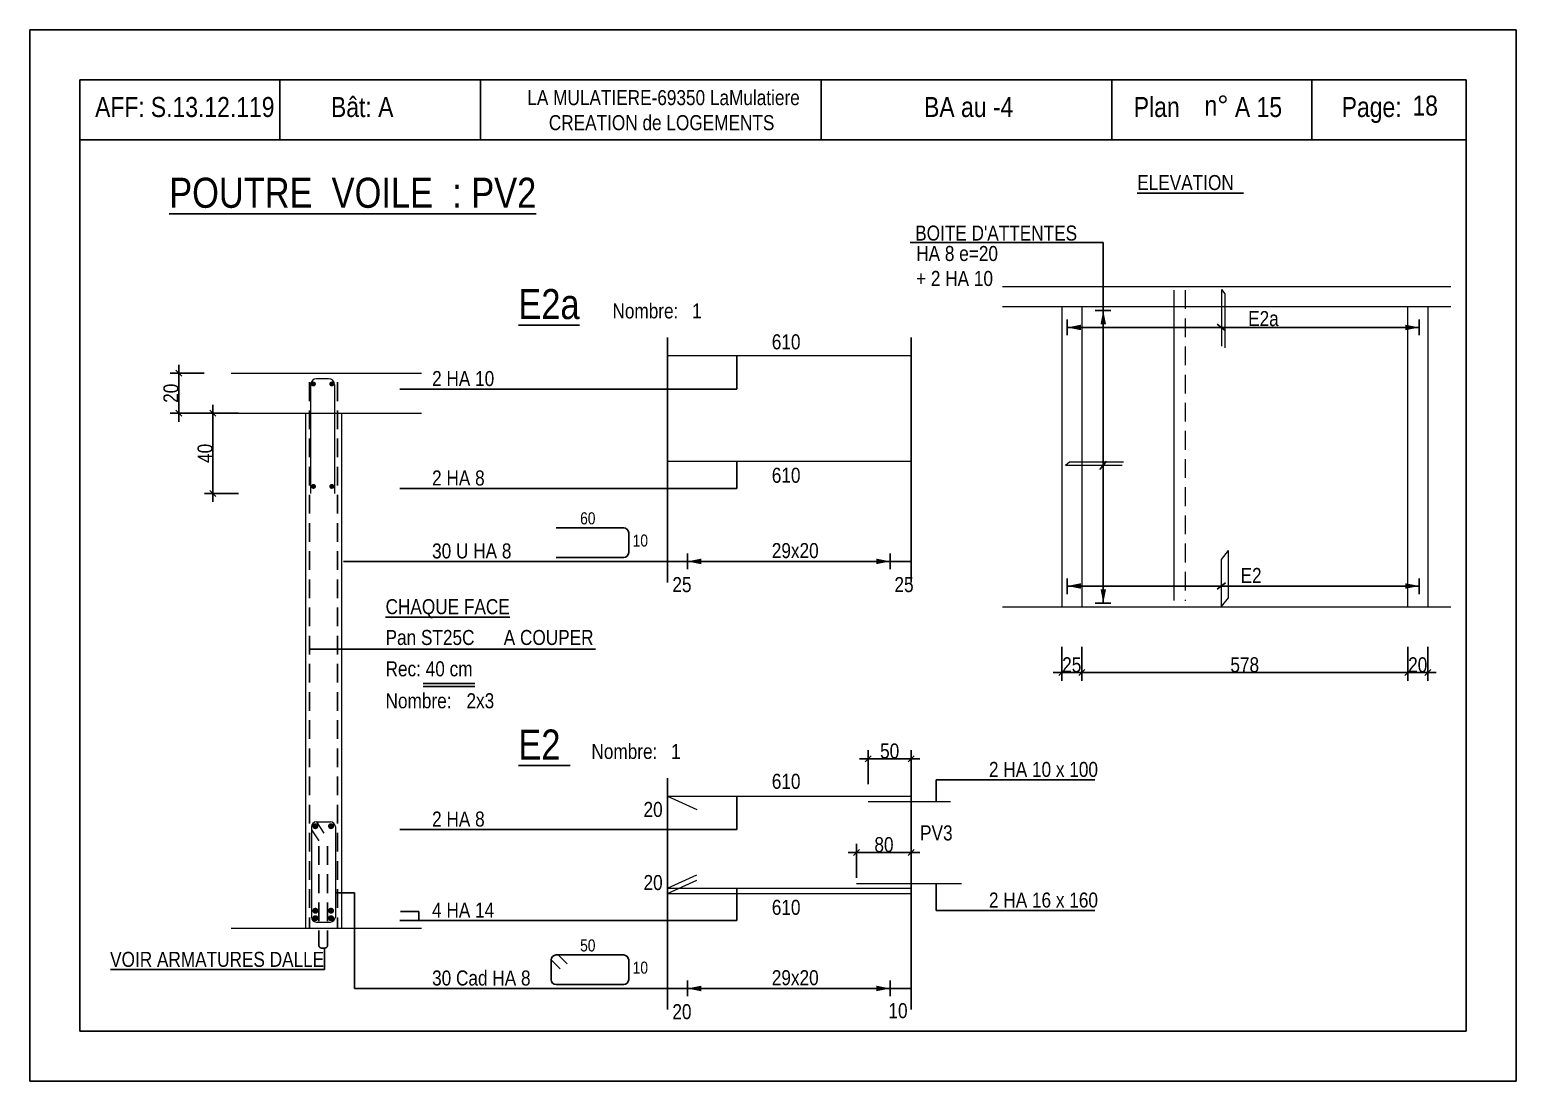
# Model space of a CAD drawing. Header units: metres. Extents: x -9927 to 45032, y -190416 to 12166.
# Drawn here: x 1041 to 2526, y -142001 to -140951 of the extents above; entities that cross this region are included whole.
import ezdxf
from ezdxf.enums import TextEntityAlignment as Align

# ---------------------------------------------------------------- set-up
doc = ezdxf.new("R2010")
doc.units = ezdxf.units.M
doc.header["$PDMODE"] = 65
doc.linetypes.add('CACHE2', pattern=[0.1875, 0.125, -0.0625])
for name, color, linetype in [('01_cote_gen', 4, 'Continuous'), ('01_fenetres', 171, 'Continuous'), ('01_linteaux', 3, 'Continuous'), ('01_sem', 42, 'Continuous'), ('01_texte', 230, 'Continuous'), ('AA_COTES', 2, 'Continuous')]:
    doc.layers.add(name, color=color, linetype=linetype)
doc.styles.add('STYLE2', font='ARIALN.TTF')
doc.dimstyles.new('JB25', dxfattribs={"dimscale": 0.1, "dimtxt": 150, "dimasz": 17, "dimexe": 0.1, "dimexo": 0.1, "dimgap": 0.09, "dimtad": 1, "dimdec": 1, "dimlfac": 0.5, "dimdsep": 46, "dimtxsty": 'STYLE2', "dimblk1": 'BOND_G', "dimblk2": 'BOND_D', "dimsah": 1, "dimcen": 1.5, "dimdle": 0.01, "dimse1": 1, "dimse2": 1, "dimclrd": 4, "dimclre": 2, "dimclrt": 5, "dimadec": 0, "dimazin": 0, "dimtfac": 2.333333, "dimtdec": 1, "dimtix": 1, "dimtmove": 2, "dimatfit": 3, "dimldrblk": 'BOND_G', "dimfxl": 1, "dimtolj": 1, "dimtzin": 0, "dimarcsym": 0})

# ---------------------------------------------------------------- blocks, each defined once
blk = doc.blocks.new('BOND_G')
at = {"layer": 'AA_COTES', "color": 0}
for p, q in [((0, -5), (0, 15)), ((5, 0), (-5, 0)), ((1.77, 1.77), (-1.77, -1.77))]:
    blk.add_line(p, q, dxfattribs=at)
blk = doc.blocks.new('BOND_D')
at = {"layer": 'AA_COTES', "color": 0}
for p, q in [((5, 0), (-5, 0)), ((-1.77, -1.77), (1.77, 1.77)), ((0, 5), (0, -15))]:
    blk.add_line(p, q, dxfattribs=at)
blk = doc.blocks.new('*D1296')
at = {"layer": '01_cote_gen', "color": 4, "linetype": 'Continuous', "lineweight": -2, "transparency": 16777216}
blk.add_line((1224.3, -141412.8), (1224.3, -141336.2), dxfattribs=at)
at = {"layer": 'DEFPOINTS', "color": 0, "linetype": 'Continuous', "lineweight": 0, "transparency": 16777216}
for p in [(1224.3, -141334.5), (1298.6, -141334.5), (1304.1, -141414.5)]:
    blk.add_point(p, dxfattribs=at)
at = {"layer": '01_cote_gen', "color": 4, "linetype": 'Continuous', "lineweight": -2, "transparency": 16777216, "xscale": 1.7, "yscale": 1.7, "zscale": 1.7}
for name, p, rotation in [('BOND_D', (1224.3, -141334.5), 90), ('BOND_G', (1224.3, -141414.5), 270)]:
    blk.add_blockref(name, p, dxfattribs=dict(at, rotation=rotation))
at = {"layer": '01_cote_gen', "color": 5, "linetype": 'Continuous', "lineweight": 0, "transparency": 16777216, "insert": (1216.6, -141374.5), "char_height": 15, "attachment_point": 5, "rotation": 90, "style": 'STYLE2'}
blk.add_mtext('\\A1;40', dxfattribs=at)
blk = doc.blocks.new('*D1297')
at = {"layer": '01_cote_gen', "color": 4, "linetype": 'Continuous', "lineweight": -2, "transparency": 16777216}
blk.add_line((1190.2, -141332.8), (1190.2, -141296.2), dxfattribs=at)
at = {"layer": 'DEFPOINTS', "color": 0, "linetype": 'Continuous', "lineweight": 0, "transparency": 16777216}
for p in [(1190.2, -141294.5), (1265.7, -141294.5), (1265.7, -141334.5)]:
    blk.add_point(p, dxfattribs=at)
at = {"layer": '01_cote_gen', "color": 4, "linetype": 'Continuous', "lineweight": -2, "transparency": 16777216, "xscale": 1.7, "yscale": 1.7, "zscale": 1.7}
for name, p, rotation in [('BOND_D', (1190.2, -141294.5), 90), ('BOND_G', (1190.2, -141334.5), 270)]:
    blk.add_blockref(name, p, dxfattribs=dict(at, rotation=rotation))
at = {"layer": '01_cote_gen', "color": 5, "linetype": 'Continuous', "lineweight": 0, "transparency": 16777216, "insert": (1182.5, -141314.5), "char_height": 15, "attachment_point": 5, "rotation": 90, "style": 'STYLE2'}
blk.add_mtext('\\A1;20', dxfattribs=at)
blk = doc.blocks.new('*D1298')
at = {"layer": '01_cote_gen', "color": 4, "lineweight": -2, "transparency": 16777216}
blk.add_line((2416.2, -141593.3), (2094, -141593.3), dxfattribs=at)
at = {"layer": 'DEFPOINTS', "color": 0, "lineweight": 0, "transparency": 16777216}
for p in [(2092.3, -141527.9), (2417.9, -141527.9), (2092.3, -141593.3)]:
    blk.add_point(p, dxfattribs=at)
at = {"layer": '01_cote_gen', "color": 4, "lineweight": -2, "transparency": 16777216, "xscale": 1.7, "yscale": 1.7, "zscale": 1.7, "rotation": 180}
blk.add_blockref('BOND_D', (2092.3, -141593.3), dxfattribs=at)
at = {"layer": '01_cote_gen', "color": 4, "lineweight": -2, "transparency": 16777216, "xscale": 1.7, "yscale": 1.7, "zscale": 1.7}
blk.add_blockref('BOND_G', (2417.9, -141593.3), dxfattribs=at)
at = {"layer": '01_cote_gen', "color": 5, "lineweight": 0, "transparency": 16777216, "insert": (2255.1, -141585.7), "char_height": 15, "attachment_point": 5, "style": 'STYLE2'}
blk.add_mtext('\\A1;578', dxfattribs=at)
blk = doc.blocks.new('*D1299')
at = {"layer": '01_cote_gen', "color": 4, "lineweight": -2, "transparency": 16777216}
blk.add_line((2436.2, -141593.3), (2419.6, -141593.3), dxfattribs=at)
at = {"layer": 'DEFPOINTS', "color": 0, "lineweight": 0, "transparency": 16777216}
for p in [(2417.9, -141527.9), (2437.9, -141527.9), (2417.9, -141593.3)]:
    blk.add_point(p, dxfattribs=at)
at = {"layer": '01_cote_gen', "color": 4, "lineweight": -2, "transparency": 16777216, "xscale": 1.7, "yscale": 1.7, "zscale": 1.7, "rotation": 180}
blk.add_blockref('BOND_D', (2417.9, -141593.3), dxfattribs=at)
at = {"layer": '01_cote_gen', "color": 4, "lineweight": -2, "transparency": 16777216, "xscale": 1.7, "yscale": 1.7, "zscale": 1.7}
blk.add_blockref('BOND_G', (2437.9, -141593.3), dxfattribs=at)
at = {"layer": '01_cote_gen', "color": 5, "lineweight": 0, "transparency": 16777216, "insert": (2427.9, -141585.7), "char_height": 15, "attachment_point": 5, "style": 'STYLE2'}
blk.add_mtext('\\A1;20', dxfattribs=at)
blk = doc.blocks.new('*D1300')
at = {"layer": '01_cote_gen', "color": 4, "lineweight": -2, "transparency": 16777216}
blk.add_line((1869.1, -141773), (1920.3, -141773), dxfattribs=at)
at = {"layer": 'DEFPOINTS', "color": 0, "lineweight": 0, "transparency": 16777216}
for p in [(1922, -141773), (1922, -141794.9), (1867.4, -141803.9)]:
    blk.add_point(p, dxfattribs=at)
at = {"layer": '01_cote_gen', "color": 4, "lineweight": -2, "transparency": 16777216, "xscale": 1.7, "yscale": 1.7, "zscale": 1.7, "rotation": 180}
blk.add_blockref('BOND_G', (1867.4, -141773), dxfattribs=at)
at = {"layer": '01_cote_gen', "color": 4, "lineweight": -2, "transparency": 16777216, "xscale": 1.7, "yscale": 1.7, "zscale": 1.7}
blk.add_blockref('BOND_D', (1922, -141773), dxfattribs=at)
at = {"layer": '01_cote_gen', "color": 5, "lineweight": 0, "transparency": 16777216, "insert": (1894.7, -141765.3), "char_height": 15, "attachment_point": 5, "style": 'STYLE2'}
blk.add_mtext('\\A1;80', dxfattribs=at)
blk = doc.blocks.new('*D1301')
at = {"layer": '01_cote_gen', "color": 4, "lineweight": -2, "transparency": 16777216}
blk.add_line((2090.6, -141593.3), (2074, -141593.3), dxfattribs=at)
at = {"layer": 'DEFPOINTS', "color": 0, "lineweight": 0, "transparency": 16777216}
for p in [(2072.3, -141527.9), (2092.3, -141527.9), (2072.3, -141593.3)]:
    blk.add_point(p, dxfattribs=at)
at = {"layer": '01_cote_gen', "color": 4, "lineweight": -2, "transparency": 16777216, "xscale": 1.7, "yscale": 1.7, "zscale": 1.7, "rotation": 180}
blk.add_blockref('BOND_D', (2072.3, -141593.3), dxfattribs=at)
at = {"layer": '01_cote_gen', "color": 4, "lineweight": -2, "transparency": 16777216, "xscale": 1.7, "yscale": 1.7, "zscale": 1.7}
blk.add_blockref('BOND_G', (2092.3, -141593.3), dxfattribs=at)
at = {"layer": '01_cote_gen', "color": 5, "lineweight": 0, "transparency": 16777216, "insert": (2082.3, -141585.7), "char_height": 15, "attachment_point": 5, "style": 'STYLE2'}
blk.add_mtext('\\A1;25', dxfattribs=at)
blk = doc.blocks.new('*D1302')
at = {"layer": '01_cote_gen', "color": 4, "lineweight": -2, "transparency": 16777216}
blk.add_line((1880.5, -141679.4), (1920.3, -141679.4), dxfattribs=at)
at = {"layer": 'DEFPOINTS', "color": 0, "lineweight": 0, "transparency": 16777216}
for p in [(1922, -141679.4), (1878.8, -141722.2), (1922, -141722.2)]:
    blk.add_point(p, dxfattribs=at)
at = {"layer": '01_cote_gen', "color": 4, "lineweight": -2, "transparency": 16777216, "xscale": 1.7, "yscale": 1.7, "zscale": 1.7, "rotation": 180}
blk.add_blockref('BOND_G', (1878.8, -141679.4), dxfattribs=at)
at = {"layer": '01_cote_gen', "color": 4, "lineweight": -2, "transparency": 16777216, "xscale": 1.7, "yscale": 1.7, "zscale": 1.7}
blk.add_blockref('BOND_D', (1922, -141679.4), dxfattribs=at)
at = {"layer": '01_cote_gen', "color": 5, "lineweight": 0, "transparency": 16777216, "insert": (1900.4, -141671.8), "char_height": 15, "attachment_point": 5, "style": 'STYLE2'}
blk.add_mtext('\\A1;50', dxfattribs=at)

msp = doc.modelspace()

# ---------------------------------------------------------------- linework, layer by layer
at = {"layer": '01_cote_gen', "color": 5, "linetype": 'Continuous', "lineweight": 0}
msp.add_line((2184.31, -141211.54), (2184.31, -141521.3), dxfattribs=at)
at = {"layer": '01_cote_gen', "color": 5, "linetype": 'CACHE2', "lineweight": 0, "ltscale": 150}
msp.add_line((2195.46, -141211.54), (2195.46, -141521.78), dxfattribs=at)
at = {"layer": '01_fenetres', "ltscale": 30}
for p, q in [((1091.36, -141001.49), (1091.36, -141951.49)), ((2476.36, -141001.49), (1091.36, -141001.49)), ((1291.36, -141001.49), (1291.36, -141061.49)), ((1491.75, -141001.49), (1491.75, -141061.49)), ((1831.92, -141001.49), (1831.92, -141061.49)), ((2122.23, -141061.49), (2122.23, -141001.49)), ((2322.23, -141061.49), (2322.23, -141001.49)), ((2476.36, -141001.49), (2476.36, -141951.49)), ((2476.36, -141061.49), (1091.36, -141061.49)), ((2476.36, -141951.49), (1091.36, -141951.49))]:
    msp.add_line(p, q, dxfattribs=at)
at = {"layer": '01_linteaux', "linetype": 'Continuous'}
for p, q in [((1567.14, -141448.92), (1634.72, -141448.92)), ((1639.72, -141453.92), (1639.72, -141473.53)), ((1567.14, -141478.53), (1634.72, -141478.53)), ((1567.14, -141875.38), (1634.72, -141875.38)), ((1569.33, -141875.38), (1578.34, -141884.37)), ((1562.14, -141880.38), (1562.14, -141899.99)), ((1562.14, -141880.38), (1571.15, -141889.37)), ((1639.72, -141880.38), (1639.72, -141899.99)), ((1567.14, -141904.99), (1634.72, -141904.99))]:
    msp.add_line(p, q, dxfattribs=at)
for centre, start, end in [((1634.72, -141453.92), 0, 90), ((1634.72, -141473.53), 270, 0), ((1567.14, -141880.38), 90, 180), ((1634.72, -141880.38), 0, 90), ((1567.14, -141899.99), 180, 270), ((1634.72, -141899.99), 270, 0)]:
    msp.add_arc(centre, 5, start, end, dxfattribs=at)
at = {"layer": '01_sem', "color": 2, "lineweight": 0, "ltscale": 7}
for p, q in [((2013.24, -141207.85), (2461.02, -141207.85)), ((2231.74, -141210.94), (2231.74, -141267.6)), ((2231.74, -141210.94), (2235.28, -141215.17)), ((2235.28, -141215.17), (2235.28, -141269.09)), ((2013.24, -141227.85), (2461.02, -141227.85)), ((2072.34, -141227.85), (2072.34, -141527.85)), ((2092.34, -141227.85), (2092.34, -141527.85)), ((2417.86, -141227.85), (2417.86, -141527.85)), ((2437.86, -141227.85), (2437.86, -141527.85)), ((1678.57, -141276.85), (1922.04, -141276.85)), ((1242.64, -141294.48), (1432.63, -141294.48)), ((1321.97, -141306.09), (1321.97, -141414.48)), ((1339.97, -141300.09), (1327.97, -141300.09)), ((1345.97, -141306.09), (1345.97, -141414.48)), ((1242.64, -141334.48), (1432.63, -141334.48)), ((1316.69, -141334.48), (1316.69, -141848.48)), ((1352.69, -141334.48), (1352.69, -141848.48)), ((1678.57, -141382.43), (1922.04, -141382.43)), ((2075.97, -141386.41), (2080.2, -141382.87)), ((2075.97, -141386.41), (2132.63, -141386.41)), ((2080.2, -141382.87), (2134.13, -141382.87)), ((2231.74, -141480.36), (2239.02, -141471.65)), ((2239.02, -141518.7), (2239.02, -141471.65)), ((2231.74, -141527.4), (2231.74, -141480.36)), ((2231.74, -141527.4), (2239.02, -141518.7)), ((2013.24, -141527.85), (2461.02, -141527.85)), ((1678.57, -141716.72), (1922.04, -141716.72)), ((1678.57, -141716.72), (1707.89, -141730.06)), ((1878.79, -141722.24), (1961.01, -141722.24)), ((1327.69, -141742.48), (1341.69, -141742.48)), ((1327.69, -141742.48), (1335.04, -141753.68)), ((1322.69, -141747.48), (1322.69, -141837.48)), ((1322.69, -141750.26), (1330.04, -141761.46)), ((1346.69, -141747.48), (1346.69, -141837.48)), ((1678.57, -141808.64), (1707.89, -141795.3)), ((1678.57, -141813.88), (1707.89, -141800.54)), ((1678.57, -141808.64), (1922.04, -141808.64)), ((1678.57, -141813.88), (1922.04, -141813.88)), ((1867.39, -141803.92), (1972.05, -141803.92)), ((1327.69, -141842.48), (1341.69, -141842.48)), ((1242.64, -141848.48), (1432.63, -141848.48)), ((1259.27, -141848.48), (1411.56, -141848.48))]:
    msp.add_line(p, q, dxfattribs=at)
at = {"layer": '01_sem', "color": 2, "lineweight": 0, "ltscale": 7, "flags": 128}
for points, const_width in [([(1324.8, -141303.97, -1), (1324.8, -141306.47, -1)], 2.5), ([(1343.14, -141303.97, 1), (1343.14, -141306.47, 1)], 2.5), ([(1324.8, -141406.24, -1), (1324.8, -141408.74, -1)], 2.5), ([(1343.14, -141406.24, 1), (1343.14, -141408.74, 1)], 2.5), ([(1325.2, -141746.78, 1), (1328.2, -141746.78, 1)], 3), ([(1340.84, -141746.78, 1), (1343.84, -141746.78, 1)], 3), ([(1325.2, -141831.22, 1), (1328.2, -141831.22, 1)], 3), ([(1340.84, -141831.22, 1), (1343.84, -141831.22, 1)], 3), ([(1325.2, -141838.63, 1), (1328.2, -141838.63, 1)], 3), ([(1340.84, -141838.63, 1), (1343.84, -141838.63, 1)], 3)]:
    msp.add_lwpolyline(points, format="xyb", close=True, dxfattribs=dict(at, const_width=const_width))
at = {"layer": '01_sem', "color": 2, "lineweight": 0, "ltscale": 7}
for centre, radius, start, end in [((1327.97, -141306.09), 6, 90, 180), ((1339.97, -141306.09), 6, 0, 90), ((1327.69, -141747.48), 5, 90, 180), ((1341.69, -141747.48), 5, 0, 90), ((1327.69, -141837.48), 5, 180, 270), ((1341.69, -141837.48), 5, 270, 0)]:
    msp.add_arc(centre, radius, start, end, dxfattribs=at)
at = {"layer": '01_texte', "ltscale": 30}
for p, q in [((1041.36, -140951.49), (1041.36, -142001.49)), ((2526.36, -140951.49), (1041.36, -140951.49)), ((2526.36, -140951.49), (2526.36, -142001.49)), ((2105.73, -141231.77), (2121.37, -141231.77)), ((2113.79, -141523.99), (2113.79, -141231.77)), ((2077.71, -141240.7), (2077.71, -141256.34)), ((2077.71, -141248.76), (2429.4, -141248.76)), ((2235.88, -141252.07), (2227.6, -141245.45)), ((2429.4, -141240.7), (2429.4, -141256.34)), ((1678.57, -141258.91), (1678.57, -141503.53)), ((1922.04, -141258.91), (1922.04, -141503.53)), ((1747.57, -141310.26), (1747.57, -141276.85)), ((1411.16, -141310.26), (1747.57, -141310.26)), ((1747.57, -141409.54), (1747.57, -141382.43)), ((2117.1, -141382.27), (2110.48, -141390.54)), ((1411.16, -141409.54), (1747.57, -141409.54)), ((1698.28, -141474.33), (1698.28, -141489.97)), ((1900.95, -141474.33), (1900.95, -141489.97)), ((1354.74, -141482.39), (1922.04, -141482.39)), ((2077.71, -141515.01), (2077.71, -141499.37)), ((2235.88, -141503.64), (2227.6, -141510.26)), ((2429.4, -141515.01), (2429.4, -141499.37)), ((2077.71, -141506.95), (2429.4, -141506.95)), ((2105.73, -141523.99), (2121.37, -141523.99)), ((1678.57, -141698.77), (1678.57, -141929.99)), ((1922.04, -141698.77), (1922.04, -141929.99)), ((1747.57, -141750.12), (1747.57, -141716.72)), ((1411.16, -141750.12), (1747.57, -141750.12)), ((1346.69, -141813.45), (1365.86, -141813.45)), ((1365.86, -141813.45), (1365.86, -141908.85)), ((1747.57, -141840.99), (1747.57, -141808.64)), ((1411.58, -141832.09), (1430.03, -141832.09)), ((1430.03, -141832.09), (1430.03, -141840.99)), ((1411.16, -141840.99), (1747.57, -141840.99)), ((1335.98, -141868.54), (1335.98, -141889.76)), ((1335.98, -141889.76), (1122.19, -141889.76)), ((1698.28, -141900.79), (1698.28, -141916.43)), ((1900.95, -141900.79), (1900.95, -141916.43)), ((1365.86, -141908.85), (1922.04, -141908.85)), ((2526.36, -142001.49), (1041.36, -142001.49))]:
    msp.add_line(p, q, dxfattribs=at)
at = {"layer": '01_texte'}
for p, q in [((1920.93, -141164.04), (2113.79, -141164.04)), ((2113.79, -141231.77), (2113.79, -141164.04)), ((1320.69, -141569.97), (1606.7, -141569.97)), ((1486.16, -141604.15), (1434.4, -141604.15)), ((1486.16, -141607.46), (1434.4, -141607.46)), ((1946.73, -141700.54), (2105.48, -141700.54)), ((1946.73, -141700.54), (1946.73, -141722.24)), ((1946.73, -141803.92), (1946.73, -141830.98)), ((1946.73, -141830.98), (2105.48, -141830.98))]:
    msp.add_line(p, q, dxfattribs=at)
at = {"layer": '01_texte', "linetype": 'CACHE2', "ltscale": 150}
for p, q in [((1320.69, -141303.46), (1320.69, -141848.48)), ((1348.69, -141303.46), (1348.69, -141848.48)), ((1330.15, -141766.7), (1330.15, -141865.54)), ((1338.98, -141766.7), (1338.98, -141865.54)), ((1333.15, -141868.54), (1335.98, -141868.54))]:
    msp.add_line(p, q, dxfattribs=at)
for centre, start, end in [((1333.15, -141865.54), 180, 270), ((1335.98, -141865.54), 270, 0)]:
    msp.add_arc(centre, 3, start, end, dxfattribs=at)
at = {"layer": '01_texte', "ltscale": 30}
for points in [[(2113.79, -141231.77), (2111.04, -141245.59), (2113.79, -141245.59)], [(2113.79, -141231.77), (2116.55, -141245.59), (2113.79, -141245.59)], [(2077.71, -141248.76), (2091.54, -141246), (2091.54, -141248.76)], [(2077.71, -141248.76), (2091.54, -141251.51), (2091.54, -141248.76)], [(2429.4, -141248.76), (2415.57, -141246), (2415.57, -141248.76)], [(2429.4, -141248.76), (2415.57, -141251.51), (2415.57, -141248.76)], [(1698.28, -141482.39), (1712.1, -141479.64), (1712.1, -141482.39)], [(1698.28, -141482.39), (1712.1, -141485.15), (1712.1, -141482.39)], [(1900.95, -141482.39), (1887.13, -141479.64), (1887.13, -141482.39)], [(1900.95, -141482.39), (1887.13, -141485.15), (1887.13, -141482.39)], [(2077.71, -141506.95), (2091.54, -141504.2), (2091.54, -141506.95)], [(2429.4, -141506.95), (2415.57, -141504.2), (2415.57, -141506.95)], [(2077.71, -141506.95), (2091.54, -141509.71), (2091.54, -141506.95)], [(2113.79, -141523.99), (2111.04, -141510.17), (2113.79, -141510.17)], [(2113.79, -141523.99), (2116.55, -141510.17), (2113.79, -141510.17)], [(2429.4, -141506.95), (2415.57, -141509.71), (2415.57, -141506.95)], [(1698.28, -141908.85), (1712.1, -141906.09), (1712.1, -141908.85)], [(1900.95, -141908.85), (1887.13, -141906.09), (1887.13, -141908.85)], [(1698.28, -141908.85), (1712.1, -141911.6), (1712.1, -141908.85)], [(1900.95, -141908.85), (1887.13, -141911.6), (1887.13, -141908.85)]]:
    msp.add_solid(points, dxfattribs=at)

# ---------------------------------------------------------------- texts
at = {"layer": '01_texte', "style": 'STYLE2'}
for s, height, p in [('LA MULATIERE-69350 LaMulatiere', 15, (1538.45, -141026.77)), ('AFF:', 20, (1106.65, -141038.64)), ('S.13.12.119', 20, (1162.32, -141038.64)), ('Bât: A', 20, (1342.29, -141038.64)), ('BA au -4', 20, (1934.75, -141038.64)), ('Plan', 20, (2144.27, -141038.64)), ('n%%D', 20, (2214.96, -141037.2)), ('A 15', 20, (2245.3, -141038.64)), ('Page:', 20, (2351.94, -141038.64)), ('18', 20, (2422.62, -141037.2)), ('CREATION de LOGEMENTS', 15, (1559.93, -141051.77)), ('%%UELEVATION  ', 15, (2147.73, -141111.57)), ('%%UE2a', 30, (1529.49, -141240.4)), ('Nombre:', 15, (1623.46, -141239.76)), ('1', 15, (1703.09, -141239.76)), ('E2a', 15, (2258.49, -141247.4)), ('610', 15, (1782.66, -141270.62)), ('2 HA 10', 15, (1443.29, -141307.3)), ('2 HA 8', 15, (1443.29, -141406.58)), ('610', 15, (1782.66, -141403.88)), ('60', 12, (1591.2, -141445.37)), ('10', 12, (1643.71, -141467.58)), ('30 U HA 8', 15, (1443.29, -141479.44)), ('29x20', 15, (1782.66, -141479.09)), ('E2 ', 15, (2250.91, -141503.96)), ('25', 15, (1683.34, -141513.04)), ('25', 15, (1905.19, -141513.04)), ('%%UCHAQUE FACE', 15, (1396.82, -141535.07)), ('Pan ST25C', 15, (1396.82, -141565.85)), ('A COUPER', 15, (1514.85, -141565.85)), ('Rec: 40 cm', 15, (1396.82, -141597.13)), ('Nombre:', 15, (1396.82, -141629.04)), ('2x3', 15, (1477.67, -141629.04)), ('%%UE2 ', 30, (1529.49, -141680.27)), ('Nombre:', 15, (1602.46, -141679.63)), ('1', 15, (1682.08, -141679.63)), ('2 HA 10 x 100', 15, (1999.6, -141697.58)), ('610', 15, (1782.66, -141709.49)), ('20', 15, (1654.52, -141737.53)), ('2 HA 8', 15, (1443.29, -141747.17)), ('PV3', 15, (1930.79, -141760.98)), ('20', 15, (1654.52, -141810.56)), ('2 HA 16 x 160', 15, (1999.6, -141828.03)), ('4 HA 14', 15, (1443.29, -141838.03)), ('610', 15, (1782.66, -141835.33)), ('50', 12, (1591.2, -141871.82)), ('VOIR ARMATURES DALLE', 15, (1121.66, -141887.25)), ('30 Cad HA 8', 15, (1443.29, -141905.89)), ('10', 12, (1643.71, -141894.03)), ('29x20', 15, (1782.66, -141905.55)), ('20', 15, (1683.34, -141939.5)), ('10', 15, (1899.17, -141938.49))]:
    msp.add_text(s, height=height, dxfattribs=at).set_placement(p)
msp.add_text('%%UPOUTRE  VOILE  : PV2', height=30, dxfattribs=at).set_placement((1364.03, -141114.25), align=Align.MIDDLE)
for s, p in [("BOITE D'ATTENTES", (2087.64, -141162.02)), ('HA 8 e=20', (2008.58, -141182.42)), ('+ 2 HA 10  ', (2013.17, -141207.34))]:
    msp.add_text(s, height=15, dxfattribs=at).set_placement(p, align=Align.RIGHT)

# ---------------------------------------------------------------- dimensions: what is measured, and where the dimension line sits
at = {"layer": '01_cote_gen', "linetype": 'Continuous', "lineweight": 0}
for base, p1, p2, picture, middle in [((1190.16, -141294.48), (1265.75, -141334.48), (1265.75, -141294.48), '*D1297', (1182.49, -141314.48)), ((1224.25, -141334.48), (1304.05, -141414.48), (1298.55, -141334.48), '*D1296', (1216.59, -141374.48))]:
    dim = msp.add_linear_dim(base=base, p1=p1, p2=p2, angle=90, dimstyle='JB25', dxfattribs=at)
    dim.commit()
    dim.dimension.update_dxf_attribs({"geometry": picture, "text_midpoint": middle})
at = {"layer": '01_cote_gen', "lineweight": 0}
for base, p1, p2, text, picture, middle in [((2072.34, -141593.33), (2092.34, -141527.85), (2072.34, -141527.85), '25', '*D1301', (2082.34, -141585.67)), ((2092.34, -141593.33), (2417.86, -141527.85), (2092.34, -141527.85), '578', '*D1298', (2255.1, -141585.67)), ((2417.86, -141593.33), (2437.86, -141527.85), (2417.86, -141527.85), '20', '*D1299', (2427.86, -141585.67)), ((1922.04, -141679.44), (1878.79, -141722.24), (1922.04, -141722.24), '50', '*D1302', (1900.41, -141671.77)), ((1922.04, -141772.99), (1867.39, -141803.92), (1922.04, -141794.87), '80', '*D1300', (1894.72, -141765.33))]:
    dim = msp.add_linear_dim(base=base, p1=p1, p2=p2, text=text, dimstyle='JB25', dxfattribs=at)
    dim.commit()
    dim.dimension.update_dxf_attribs({"geometry": picture, "text_midpoint": middle})

doc.saveas('drawing.dxf')
